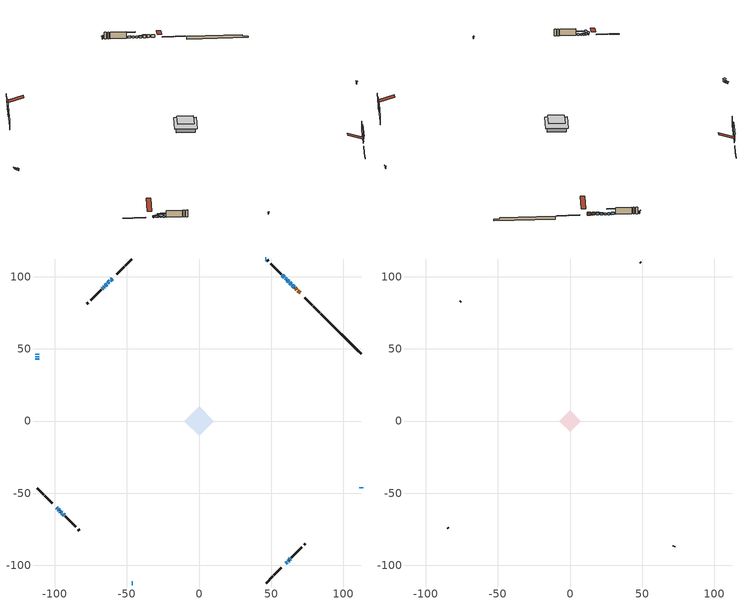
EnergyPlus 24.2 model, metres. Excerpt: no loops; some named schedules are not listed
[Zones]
conditioned space
 floor outside (Floor1 construction): -2.9,0 0,2.9 2.9,0 0,-2.9 z0.84
 floor adiabatic (AdiabaticFloorConstruction): -10.15,0 0,10.15 10.15,0 0,-10.15 z3.28
 floor foundation (Slab1 construction): -6.96,1.57 -1.57,6.96 6.96,-1.57 1.57,-6.96 z-1.31
 wall outside (RimJoist1 construction): 46.49,-112.25 51.1,-107.64 / -112.25,-46.49 -107.64,-51.1 / -46.49,112.25 -51.1,107.64 / 83.74,75 79.14,79.6 z0.84:1.14
 wall outside (RimJoist2 construction): 51.76,-106.98 56.98,-101.76 / -106.98,-51.76 -101.76,-56.98 / -51.76,106.98 -56.98,101.76 / 78.48,80.26 73.26,85.48 z0.84:1.14
 wall outside (AdiabaticWallConstruction 1): 70.05,88.69 68.44,90.3 / 67.78,90.96 66.57,92.18 z0.84:2.87
 wall outside (AdiabaticWallConstruction): -98.56,-60.19 -98.18,-60.57 z0.84:1.73; -97.52,-61.22 -96.98,-61.76 / -112.25,43.37 -112.25,42.6 z0.84:2.39; 65.91,92.83 64.69,94.06 z0.84:2.57; 64.03,94.71 62.84,95.9 / -62.4,96.34 -63.23,95.52 / -112.25,44.8 -112.25,44.29 / -94.11,-64.63 -93.32,-65.42 / -46.5,-112.25 -45.98,-112.25 z0.84:2.01; -60.19,98.56 -60.73,98.01 / -61.38,97.36 -61.74,97 / 60.19,-98.56 61.01,-97.73 / -96.33,-62.42 -95.96,-62.78 / -112.25,46.5 -112.25,45.73 / -95.31,-63.43 -94.77,-63.97 z0.84:1.76; 61.67,-97.07 62.03,-96.71 z0.84:1.6; 62.19,96.55 61.29,97.45 / 60.64,98.1 59.74,99 z0.84:2.06; -63.88,94.86 -64.96,93.78 / 62.68,-96.06 63.23,-95.51 z0.84:1.25; 59.09,99.65 57.65,101.09 z0.84:2.36; 46.5,112.25 45.86,112.25 / 112.25,-46.5 112.25,-45.86 z0.84:2.47; -65.62,93.12 -66.16,92.58 z0.84:2.11; -66.81,91.93 -67.18,91.57 z0.84:1.66
 wall outside (Wall1 construction): 63.88,-94.86 71.12,-87.62 / -92.66,-66.08 -85.42,-73.32 / -67.83,90.91 -75.07,83.67 / 56.99,101.75 49.75,108.99 z0.84:5.72
 wall outside (Wall5 construction): 72.91,-85.83 73.72,-85.02 / -83.64,-75.1 -82.82,-75.92 / -76.86,81.88 -77.67,81.07 / 47.97,110.78 47.15,111.59 z0.84:5.72
 wall foundation (FoundationWall1 construction): 84.4,74.34,-1.31 84.4,74.34,0.84 109.46,49.28,0.84 109.46,49.28,-0.29 112.25,46.49,-0.29 112.25,46.49,-1.31
 window (WindowConstruction 20): -98.55,-60.19 -98.18,-60.56 z0.84:1.73
 window (WindowConstruction 6): -97.52,-61.22 -96.98,-61.76 z0.84:2.39
 window (WindowConstruction 7): 65.91,92.83 64.69,94.06 z0.84:2.57
 window (WindowConstruction 8): 64.03,94.71 62.84,95.9 z0.84:2.01
 window (WindowConstruction 9): -60.19,98.55 -60.73,98.02 z0.84:1.75
 window (WindowConstruction 10): -61.38,97.36 -61.74,97 z0.84:1.75
 window (WindowConstruction 11): -62.4,96.34 -63.23,95.52 z0.84:2.01
 window (WindowConstruction 12): 60.19,-98.55 61.01,-97.73 z0.84:1.75
 window (WindowConstruction 13): 61.67,-97.07 62.03,-96.71 z0.84:1.6
 window (WindowConstruction 14): -96.32,-62.42 -95.96,-62.78 z0.84:1.75
 window (WindowConstruction 15): -112.25,46.49 -112.25,45.73 z0.84:1.75
 window (WindowConstruction 21): 62.19,96.55 61.29,97.45 z0.84:2.06
 window (WindowConstruction 16): -95.31,-63.43 -94.77,-63.97 z0.84:1.75
 window (WindowConstruction 17): -112.25,44.8 -112.25,44.29 z0.84:2.01
 window (WindowConstruction 18): -94.11,-64.63 -93.32,-65.42 z0.84:2.01
 window (WindowConstruction 19): -46.49,-112.25 -45.99,-112.25 z0.84:2.01
 window (WindowConstruction 24): 60.64,98.11 59.74,99 z0.84:2.06
 window (WindowConstruction 22): -63.88,94.86 -64.96,93.78 z0.84:1.25
 window (WindowConstruction 23): 62.69,-96.06 63.23,-95.52 z0.84:1.25
 window (WindowConstruction): 59.09,99.66 57.65,101.09 z0.84:2.36
 window (WindowConstruction 1): 46.49,112.25 45.86,112.25 z0.84:2.46
 window (WindowConstruction 2): 112.25,-46.49 112.25,-45.86 z0.84:2.46
 window (WindowConstruction 3): -65.62,93.12 -66.16,92.58 z0.84:2.11
 window (WindowConstruction 4): -66.81,91.93 -67.17,91.57 z0.84:1.65
 window (WindowConstruction 5): -112.25,43.37 -112.25,42.6 z0.84:2.39
 door (Door): 70.05,88.69 68.44,90.3 z0.84:2.87
 door (Door 1): 67.78,90.96 66.57,92.18 z0.84:2.87
 ceiling adiabatic (AdiabaticFloorConstruction): 0,-10.15 10.15,0 0,10.15 -10.15,0 z3.28
attic - vented
 floor to conditioned space (Floor2 construction Reversed): -7.38,0 0,7.38 7.38,0 0,-7.38 z5.72
 wall outside (Wall4 construction): 71.78,-86.96 72.25,-86.49 / -84.77,-73.98 -84.3,-74.45 / -75.73,83.01 -76.2,82.54 / 49.09,109.65 48.62,110.12 z0.84:5.72
 roof outside (Roof1 construction): 59.53,-99.21,5.72 52.34,-92.03,9.1 50.45,-93.92,9.1 57.64,-101.11,5.72; -99.21,-59.53,5.72 -92.03,-52.34,9.1 -93.92,-50.45,9.1 -101.11,-57.64,5.72; -59.53,99.21,5.72 -52.34,92.03,9.1 -50.45,93.92,9.1 -57.64,101.11,5.72; 70.71,88.03,5.72 63.52,80.85,9.1 65.42,78.95,9.1 72.6,86.14,5.72
shading: -97.97,-60.78 -98.77,-59.98 -100.06,-61.27 -99.26,-62.07 z2.03; -96.77,-61.97 -97.73,-61.01 -99.89,-63.17 -98.93,-64.13 z2.69; 64.54,94.2 66.05,92.69 66.34,92.98 64.84,94.49 z2.77; 62.7,96.04 64.17,94.57 64.46,94.86 62.99,96.33 z2.21; -60.94,97.8 -59.98,98.77 -60.27,99.06 -61.23,98.1 z2.05; -62.32,96.43 -60.81,97.93 -61.1,98.22 -62.61,96.72 z2.57; -65.09,93.65 -60.53,98.21 -60.82,98.5 -65.38,93.94 z4.65; 61.15,-97.59 60.05,-98.7 60.34,-98.99 61.45,-97.88 z1.96; 63.46,-95.28 60.23,-98.51 60.53,-98.8 63.76,-95.57 z3.63; -95.75,-62.99 -96.54,-62.21 -96.83,-62.5 -96.04,-63.28 z2.05; -112.25,45.43 -112.25,46.79 -112.66,46.79 -112.66,45.43 z2.05; -93.54,-65.2 -96.53,-62.21 -96.82,-62.5 -93.84,-65.49 z3.49; -112.25,44 -112.25,45.1 -112.66,45.1 -112.66,44 z2.31; -92.1,-66.65 -95.34,-63.41 -95.63,-63.7 -92.39,-66.94 z3.74; -45.69,-112.25 -46.79,-112.25 -46.79,-112.66 -45.69,-112.66 z2.31; -69.74,89.01 -59.11,99.63 -59.4,99.92 -70.03,89.3 z8; 68,-90.74 57.91,-100.83 58.2,-101.12 68.29,-91.03 z8; 55.68,103.06 61.06,97.68 61.35,97.97 55.97,103.36 z5.15; 45.4,112.25 46.95,112.25 46.95,112.66 45.4,112.66 z2.92; 112.25,-45.4 112.25,-46.95 112.66,-46.95 112.66,-45.4 z2.92; -66.37,92.37 -65.41,93.33 -65.7,93.63 -66.66,92.66 z2.41; -70.01,88.73 -63.98,94.76 -64.27,95.05 -70.3,89.02 z5.66; -112.25,42.3 -112.25,43.66 -114.08,43.66 -114.08,42.3 z2.69
[Building]
Building 1: Terrain=Suburbs
[Site:Location]
Toronto Intl AP_ON: Latitude {deg}=43.68; Longitude {deg}=-79.63; Time Zone {hr}=-5; Elevation {m}=173; Keep Site Location Information=Yes
[Site:GroundTemperature:Shallow]
4.59119, 2.66285, 2.50842, 3.42352, 7.09712, 10.7536, 13.9236, 15.9317, 16.1023, 14.4691, 11.3799, 7.83558
[Site:WaterMainsTemperature]
Calculation Method=Schedule; Temperature Schedule=mains temperature schedule
[Material] Roughness=Rough; Thermal Absorptance=0.9
Name | Thickness {m} | Conductivity {W/m-K} | Density {kg/m3} | Specific Heat {J/kg-K} | Solar Absorptance | Visible Absorptance
asphalt or fiberglass shingles | 0.00635 | 0.162714 | 1121.4 | 1465.45 | 0.4 | 0.4
ceiling loosefill ins | 0.0846667 | 0.0480833 | 16.02 | 1046.75 | 0.7 | 0.7
ceiling stud and cavity | 0.1397 | 0.162243 | 65.682 | 1177.47 | 0.7 | 0.7
concrete 4.0 in. | 0.1016 | 1.803125 | 2242.8 | 837.4 | 0.7 | 0.7
concrete 8.0 in. | 0.2032 | 1.803125 | 2242.8 | 837.4 | 0.7 | 0.7
door material | 0.04445 | 0.327969 | 512.64 | 1214.23 | 0.7 | 0.7
exterior vertical ins | 0.0336435 | 0.029427 | 32.04 | 1214.23 | 0.7 | 0.7
floor covering | 0.0127 | 0.0433444 | 54.468 | 1339.84 | 0.6 | 0.6
floor rigid ins | 0.103632 | 0.029427 | 32.04 | 1214.23 | 0.7 | 0.7
floor rigid ins 1; wall rigid ins 1 | 0.512978 | 0.029427 | 32.04 | 1214.23 | 0.7 | 0.7
floor stud and cavity | 0.1397 | 0.195318 | 92.3553 | 1139.71 | 0.7 | 0.7
floor stud and cavity 1 | 0.1397 | 1.75129 | 37.0049 | 1207.88 | 0.7 | 0.7
furniture material conditioned space 1 | 0.1524 | 0.115458 | 640.8 | 1214.23 | 0.6 | 0.6
gypsum board | 0.0127 | 0.160291 | 801 | 837.4 | 0.6 | 0.6
gypsum board 1 | 0.0127 | 0.160291 | 801 | 837.4 | 0.7 | 0.7
osb sheathing 0.5 in. | 0.0127 | 0.115458 | 512.64 | 1214.23 | 0.7 | 0.7
osb sheathing 0.75 in. | 0.01905 | 0.115458 | 512.64 | 1214.23 | 0.7 | 0.7
osb sheathing 2.0 in. | 0.0508 | 0.115458 | 512.64 | 1214.23 | 0.7 | 0.7
rim joist rigid ins; wall rigid ins | 0.051816 | 0.029427 | 32.04 | 1214.23 | 0.7 | 0.7
rim joist stud and cavity | 0.0508 | 0.0406006 | 125.044 | 1163.47 | 0.6 | 0.6
rim joist stud and cavity 1 | 0.0508 | 0.593867 | 125.044 | 1163.47 | 0.6 | 0.6
wall stud and cavity | 0.1397 | 0.415402 | 139.0536 | 1170.24 | 0.7 | 0.7
wall stud and cavity 1 | 0.0889 | 6.1454 | 50.32683 | 1063.81 | 0.6 | 0.6
wall stud and cavity 2 | 0.1397 | 0.119607 | 139.0536 | 1170.24 | 0.7 | 0.7
wall stud and cavity 3 | 0.0889 | 0.380278 | 52.3479 | 1209.89 | 0.7 | 0.7
wall stud and cavity 4 | 0.0889 | 0.391764 | 83.0341 | 1211.67 | 0.7 | 0.7
wood siding | 0.0254 | 0.102417 | 544.68 | 1172.36 | 0.4 | 0.4
wood siding 1 | 0.00254 | 0.102417 | 544.68 | 1172.36 | 0.4 | 0.4
wood siding 2; wood siding 3; wood siding 4 | 0.0254 | 0.102417 | 544.68 | 1172.36 | 0.7 | 0.7
[WindowMaterial:SimpleGlazingSystem]
Name | U-Factor {W/m2-K} | Solar Heat Gain Coefficient
WindowMaterial | 3.29721 | 0.69
WindowMaterial 1 | 3.308 | 0.64
WindowMaterial 10 | 3.25179 | 0.46
WindowMaterial 11 | 3.26371 | 0.46
WindowMaterial 12 | 3.28927 | 0.55
WindowMaterial 13 | 4.33629 | 0.65
WindowMaterial 14 | 4.21194 | 0.66
WindowMaterial 15 | 3.23305 | 0.38
WindowMaterial 2 | 3.304596 | 0.64
WindowMaterial 3 | 3.25406 | 0.47
WindowMaterial 4 | 3.28075 | 0.55
WindowMaterial 5 | 3.30005 | 0.68
WindowMaterial 6 | 3.27734 | 0.49
WindowMaterial 7 | 3.25747 | 0.44
WindowMaterial 8 | 3.30232 | 0.66
WindowMaterial 9 | 3.30346 | 0.65
[Construction]
AdiabaticFloorConstruction: floor stud and cavity 1, floor rigid ins 1, osb sheathing 0.75 in., floor covering
AdiabaticWallConstruction: wood siding 3, wall rigid ins 1, wall stud and cavity 3, gypsum board
AdiabaticWallConstruction 1: wood siding 4, wall rigid ins 1, wall stud and cavity 3, gypsum board
Door; Door 1: door material
Floor1 construction: floor stud and cavity, floor rigid ins, osb sheathing 0.75 in., floor covering
Floor2 construction Reversed: gypsum board, ceiling stud and cavity, ceiling loosefill ins
FoundationWall1 construction: concrete 8.0 in., gypsum board 1
furniture construction conditioned space 1: furniture material conditioned space 1
PartitionWallConstruction: gypsum board, wall stud and cavity 4, gypsum board
RimJoist1 construction: wood siding 2, rim joist rigid ins, osb sheathing 2.0 in., rim joist stud and cavity
RimJoist2 construction: wood siding 2, rim joist rigid ins, osb sheathing 2.0 in., rim joist stud and cavity 1
Roof1 construction: asphalt or fiberglass shingles
Slab1 construction: concrete 4.0 in.
Wall1 construction: wood siding, wall rigid ins, osb sheathing 0.5 in., wall stud and cavity, gypsum board
Wall4 construction: wood siding 1, wall stud and cavity 1
Wall5 construction: wood siding, osb sheathing 0.5 in., wall stud and cavity 2, gypsum board
WindowConstruction; WindowConstruction 7: WindowMaterial
WindowConstruction 1; WindowConstruction 2: WindowMaterial 1
WindowConstruction 10; WindowConstruction 14: WindowMaterial 7
WindowConstruction 11: WindowMaterial 8
WindowConstruction 12: WindowMaterial 9
WindowConstruction 13: WindowMaterial 10
WindowConstruction 15; WindowConstruction 16; WindowConstruction 9: WindowMaterial 6
WindowConstruction 17; WindowConstruction 19: WindowMaterial 11
WindowConstruction 18: WindowMaterial 12
WindowConstruction 20: WindowMaterial 13
WindowConstruction 21; WindowConstruction 24: WindowMaterial 14
WindowConstruction 22; WindowConstruction 23: WindowMaterial 15
WindowConstruction 3: WindowMaterial 2
WindowConstruction 4: WindowMaterial 3
WindowConstruction 5; WindowConstruction 6: WindowMaterial 4
WindowConstruction 8: WindowMaterial 5
[Zone] Multiplier=1; Part of Total Floor Area=Yes
Name | Volume {m3}
attic - vented | 59.8538
conditioned space | 789.6
[Space]
Name | Zone | Volume {m3}
attic - vented 1 | attic - vented | 59.8538
conditioned space 1 | conditioned space | 789.6
[ZoneInfiltration:EffectiveLeakageArea]
infil attic - vented 1: Zone or Space=attic - vented 1; Schedule=Always On Discrete; Effective Air Leakage Area {cm2}=4504.14; Stack Coefficient=0.000574671; Wind Coefficient=1.61968e-05
[ZoneMixing]
whole house fan mix: Zone or Space=attic - vented; Schedule=Always On Continuous; Design Flow Rate Calculation Method=Flow/Zone; Design Flow Rate {m3/s}=0; Source Zone or Space=conditioned space
[SurfaceProperty:ExposedFoundationPerimeter]
Slab1: Exposed Perimeter Calculation Method=TotalExposedPerimeter; Total Exposed Perimeter {m}=39.38
[InternalMass] Zone or ZoneList=conditioned space; Space or SpaceList=conditioned space 1
Name | Construction | Surface Area {m2}
furniture mass conditioned space 1 | furniture construction conditioned space 1 | 125.88
partition wall mass | PartitionWallConstruction | 314.7
[Lights]
interior lighting: Zone or ZoneList or Space or SpaceList=conditioned space 1; Schedule=interior lighting schedule; Design Level Calculation Method=LightingLevel; Lighting Level {W}=343.2; Return Air Fraction=0; Fraction Radiant=0.6; Fraction Visible=0.2; Fraction Replaceable=1
[People]
occupants: Zone or ZoneList or Space or SpaceList=conditioned space 1; Number of People Schedule=occupants schedule; Number of People Calculation Method=People; Number of People=3; Fraction Radiant=0.314171; Sensible Heat Fraction=0.56303; Activity Level Schedule=occupants activity schedule; Carbon Dioxide Generation Rate {m3/s-W}=0; Enable ASHRAE 55 Comfort Warnings=No; Mean Radiant Temperature Calculation Type=EnclosureAveraged
[ElectricEquipment] Zone or ZoneList or Space or SpaceList=conditioned space 1; Design Level Calculation Method=EquipmentLevel
Name | Schedule | Design Level {W} | Fraction Latent | Fraction Radiant | Fraction Lost
clothes dryer | clothes dryer schedule | 140.772 | 0.015 | 0.081 | 0.85
clothes washer | clothes washer schedule | 32.1985 | 0.03 | 0.162 | 0.7
cooking range | cooking range schedule | 215.147 | 0.08 | 0.432 | 0.2
dishwasher | dishwasher schedule | 66.8632 | 0.3 | 0.18 | 0.4
fridge | fridge schedule | 72.9452 | 0 | 0.6 | 0
mech vent bath fan 0 | mech vent bath fan 0 schedule | 50.2 | 0 | 0 | 1
mech vent bath fan 1 | mech vent bath fan 1 schedule | 50.2 | 0 | 0 | 1
mech vent bath fan 2 | mech vent bath fan 2 schedule | 50.2 | 0 | 0 | 1
mech vent bath fan 3 | mech vent bath fan 3 schedule | 50.2 | 0 | 0 | 1
mech vent house fan | mech vent house fan schedule | 0 | 0 | 0 | 1
mech vent house fan cfis | mech vent house fan cfis schedule | 0 | 0 | 0 | 0
mech vent range fan 0 | mech vent range fan 0 schedule | 57 | 0 | 0 | 1
misc plug loads | misc plug loads schedule | 494.7 | 0.045 | 0.513 | 0.1
whole house fan | Always On Discrete | 0 | 0 | 0 | 1
[OtherEquipment] Zone or ZoneList or Space or SpaceList=conditioned space 1; Design Level Calculation Method=EquipmentLevel
Name | Fuel Type | Schedule | Design Level {W} | Fraction Latent | Fraction Radiant | Fraction Lost
clothes dryer 1 | Electricity | clothes dryer schedule | 0 | 0.015 | 0.081 | 0.85
cooking range 1 | Electricity | cooking range schedule | 0 | 0.08 | 0.432 | 0.2
general water use latent | None | general water use schedule | 62.594 | 1 | 0 | 0
general water use sensible | None | general water use schedule | -61.6891 | 0 | 0.6 | 0
mech vent house fan latent load | None | Always On Discrete | 0 | 1 | 0 | 0
mech vent house fan sensible load | None | Always On Discrete | 0 | 0 | 0 | 0
water heater energy adjustment1 | NaturalGas | Always On Discrete | 0.01 | 0 | 0 | 1
[ZoneInfiltration:DesignFlowRate] Zone or ZoneList or Space or SpaceList=conditioned space 1; Schedule=Always On Discrete; Design Flow Rate Calculation Method=Flow/Zone; Design Flow Rate {m3/s}=0
infil flow; natural vent flow; whole house fan flow
[Foundation:Kiva]
Foundation Kiva 1: Initial Indoor Air Temperature {C}=18; Wall Height Above Grade {m}=0.839998; Wall Depth Below Slab {m}=0.2032; Custom Block Material Name 1=exterior vertical ins; Custom Block Depth 1 {m}=2.15; Custom Block X Position 1 {m}=0.2159; Custom Block Z Position 1 {m}=0
[Foundation:Kiva:Settings]
Soil Conductivity {W/m-K}=0.849921; Soil Density {kg/m3}=1842.3; Soil Specific Heat {J/kg-K}=418.7; Ground Solar Absorptivity=0.9; Ground Thermal Absorptivity=0.9; Ground Surface Roughness {m}=0.03; Far-Field Width {m}=40; Deep-Ground Boundary Condition=ZeroFlux; Deep-Ground Depth {m}=40; Minimum Cell Dimension {m}=0.2; Maximum Cell Growth Coefficient=3; Simulation Timestep=Timestep
[Exterior:Lights]
exterior lighting: Schedule=exterior lighting schedule; Design Level {W}=75.6
[Schedule:Constant]
Name | Hourly Value
Always On Continuous; mech vent house fan schedule; mech vent house fan cfis schedule; Always On Discrete | 1
occupants activity schedule | 117.228
fridge schedule | 0
[Schedule:Week:Daily]
interior lighting schedule Week Rule - Jan1-Jan27: interior lighting schedule day, interior lighting schedule day, interior lighting schedule day, interior lighting schedule day, interior lighting schedule day, interior lighting schedule day, interior lighting schedule day, interior lighting schedule default day, interior lighting schedule default day, interior lighting schedule default day, interior lighting schedule default day, interior lighting schedule default day
interior lighting schedule Week Rule - Jan28-Feb3: interior lighting schedule day, interior lighting schedule day, interior lighting schedule day, interior lighting schedule day, interior lighting schedule day 1, interior lighting schedule day 1, interior lighting schedule day 1, interior lighting schedule default day, interior lighting schedule default day, interior lighting schedule default day, interior lighting schedule default day, interior lighting schedule default day
interior lighting schedule Week Rule - Feb4-Feb24: interior lighting schedule day 1, interior lighting schedule day 1, interior lighting schedule day 1, interior lighting schedule day 1, interior lighting schedule day 1, interior lighting schedule day 1, interior lighting schedule day 1, interior lighting schedule default day, interior lighting schedule default day, interior lighting schedule default day, interior lighting schedule default day, interior lighting schedule default day
interior lighting schedule Week Rule - Feb25-Mar3: interior lighting schedule day 1, interior lighting schedule day 1, interior lighting schedule day 1, interior lighting schedule day 1, interior lighting schedule day 2, interior lighting schedule day 2, interior lighting schedule day 2, interior lighting schedule default day, interior lighting schedule default day, interior lighting schedule default day, interior lighting schedule default day, interior lighting schedule default day
interior lighting schedule Week Rule - Mar4-Mar31: interior lighting schedule day 2, interior lighting schedule day 2, interior lighting schedule day 2, interior lighting schedule day 2, interior lighting schedule day 2, interior lighting schedule day 2, interior lighting schedule day 2, interior lighting schedule default day, interior lighting schedule default day, interior lighting schedule default day, interior lighting schedule default day, interior lighting schedule default day
interior lighting schedule Week Rule - Apr1-Apr28: interior lighting schedule day 3, interior lighting schedule day 3, interior lighting schedule day 3, interior lighting schedule day 3, interior lighting schedule day 3, interior lighting schedule day 3, interior lighting schedule day 3, interior lighting schedule default day, interior lighting schedule default day, interior lighting schedule default day, interior lighting schedule default day, interior lighting schedule default day
interior lighting schedule Week Rule - Apr29-May5: interior lighting schedule day 3, interior lighting schedule day 3, interior lighting schedule day 4, interior lighting schedule day 4, interior lighting schedule day 4, interior lighting schedule day 4, interior lighting schedule day 4, interior lighting schedule default day, interior lighting schedule default day, interior lighting schedule default day, interior lighting schedule default day, interior lighting schedule default day
interior lighting schedule Week Rule - May6-May26: interior lighting schedule day 4, interior lighting schedule day 4, interior lighting schedule day 4, interior lighting schedule day 4, interior lighting schedule day 4, interior lighting schedule day 4, interior lighting schedule day 4, interior lighting schedule default day, interior lighting schedule default day, interior lighting schedule default day, interior lighting schedule default day, interior lighting schedule default day
interior lighting schedule Week Rule - May27-Jun2: interior lighting schedule day 4, interior lighting schedule day 4, interior lighting schedule day 4, interior lighting schedule day 4, interior lighting schedule day 4, interior lighting schedule day 5, interior lighting schedule day 5, interior lighting schedule default day, interior lighting schedule default day, interior lighting schedule default day, interior lighting schedule default day, interior lighting schedule default day
interior lighting schedule Week Rule - Jun3-Jun30: interior lighting schedule day 5, interior lighting schedule day 5, interior lighting schedule day 5, interior lighting schedule day 5, interior lighting schedule day 5, interior lighting schedule day 5, interior lighting schedule day 5, interior lighting schedule default day, interior lighting schedule default day, interior lighting schedule default day, interior lighting schedule default day, interior lighting schedule default day
interior lighting schedule Week Rule - Jul1-Jul28: interior lighting schedule day 6, interior lighting schedule day 6, interior lighting schedule day 6, interior lighting schedule day 6, interior lighting schedule day 6, interior lighting schedule day 6, interior lighting schedule day 6, interior lighting schedule default day, interior lighting schedule default day, interior lighting schedule default day, interior lighting schedule default day, interior lighting schedule default day
interior lighting schedule Week Rule - Jul29-Aug4: interior lighting schedule day 6, interior lighting schedule day 6, interior lighting schedule day 6, interior lighting schedule day 7, interior lighting schedule day 7, interior lighting schedule day 7, interior lighting schedule day 7, interior lighting schedule default day, interior lighting schedule default day, interior lighting schedule default day, interior lighting schedule default day, interior lighting schedule default day
interior lighting schedule Week Rule - Aug5-Aug25: interior lighting schedule day 7, interior lighting schedule day 7, interior lighting schedule day 7, interior lighting schedule day 7, interior lighting schedule day 7, interior lighting schedule day 7, interior lighting schedule day 7, interior lighting schedule default day, interior lighting schedule default day, interior lighting schedule default day, interior lighting schedule default day, interior lighting schedule default day
interior lighting schedule Week Rule - Aug26-Sep1: interior lighting schedule day 7, interior lighting schedule day 7, interior lighting schedule day 7, interior lighting schedule day 7, interior lighting schedule day 7, interior lighting schedule day 7, interior lighting schedule day 8, interior lighting schedule default day, interior lighting schedule default day, interior lighting schedule default day, interior lighting schedule default day, interior lighting schedule default day
interior lighting schedule Week Rule - Sep2-Sep29: interior lighting schedule day 8, interior lighting schedule day 8, interior lighting schedule day 8, interior lighting schedule day 8, interior lighting schedule day 8, interior lighting schedule day 8, interior lighting schedule day 8, interior lighting schedule default day, interior lighting schedule default day, interior lighting schedule default day, interior lighting schedule default day, interior lighting schedule default day
interior lighting schedule Week Rule - Sep30-Oct6: interior lighting schedule day 8, interior lighting schedule day 9, interior lighting schedule day 9, interior lighting schedule day 9, interior lighting schedule day 9, interior lighting schedule day 9, interior lighting schedule day 9, interior lighting schedule default day, interior lighting schedule default day, interior lighting schedule default day, interior lighting schedule default day, interior lighting schedule default day
interior lighting schedule Week Rule - Oct7-Oct27: interior lighting schedule day 9, interior lighting schedule day 9, interior lighting schedule day 9, interior lighting schedule day 9, interior lighting schedule day 9, interior lighting schedule day 9, interior lighting schedule day 9, interior lighting schedule default day, interior lighting schedule default day, interior lighting schedule default day, interior lighting schedule default day, interior lighting schedule default day
interior lighting schedule Week Rule - Oct28-Nov3: interior lighting schedule day 9, interior lighting schedule day 9, interior lighting schedule day 9, interior lighting schedule day 9, interior lighting schedule day 10, interior lighting schedule day 10, interior lighting schedule day 10, interior lighting schedule default day, interior lighting schedule default day, interior lighting schedule default day, interior lighting schedule default day, interior lighting schedule default day
interior lighting schedule Week Rule - Nov4-Nov24: interior lighting schedule day 10, interior lighting schedule day 10, interior lighting schedule day 10, interior lighting schedule day 10, interior lighting schedule day 10, interior lighting schedule day 10, interior lighting schedule day 10, interior lighting schedule default day, interior lighting schedule default day, interior lighting schedule default day, interior lighting schedule default day, interior lighting schedule default day
interior lighting schedule Week Rule - Nov25-Dec1: interior lighting schedule day 10, interior lighting schedule day 10, interior lighting schedule day 10, interior lighting schedule day 10, interior lighting schedule day 10, interior lighting schedule day 10, interior lighting schedule day 11, interior lighting schedule default day, interior lighting schedule default day, interior lighting schedule default day, interior lighting schedule default day, interior lighting schedule default day
interior lighting schedule Week Rule - Dec2-Dec31: interior lighting schedule day 11, interior lighting schedule day 11, interior lighting schedule day 11, interior lighting schedule day 11, interior lighting schedule day 11, interior lighting schedule day 11, interior lighting schedule day 11, interior lighting schedule default day, interior lighting schedule default day, interior lighting schedule default day, interior lighting schedule default day, interior lighting schedule default day
occupants schedule Week Rule - Jan1-Dec31: occupants schedule day, occupants schedule day, occupants schedule day, occupants schedule day, occupants schedule day, occupants schedule day, occupants schedule day, occupants schedule default day, occupants schedule default day, occupants schedule default day, occupants schedule default day, occupants schedule default day
clothes dryer schedule Week Rule - Jan1-Dec31: clothes dryer schedule day, clothes dryer schedule day, clothes dryer schedule day, clothes dryer schedule day, clothes dryer schedule day, clothes dryer schedule day, clothes dryer schedule day, clothes dryer schedule default day, clothes dryer schedule default day, clothes dryer schedule default day, clothes dryer schedule default day, clothes dryer schedule default day
clothes washer schedule Week Rule - Jan1-Dec31: clothes washer schedule day, clothes washer schedule day, clothes washer schedule day, clothes washer schedule day, clothes washer schedule day, clothes washer schedule day, clothes washer schedule day, clothes washer schedule default day, clothes washer schedule default day, clothes washer schedule default day, clothes washer schedule default day, clothes washer schedule default day
cooking range schedule Week Rule - Jan1-Dec31: cooking range schedule day, cooking range schedule day, cooking range schedule day, cooking range schedule day, cooking range schedule day, cooking range schedule day, cooking range schedule day, cooking range schedule default day, cooking range schedule default day, cooking range schedule default day, cooking range schedule default day, cooking range schedule default day
dishwasher schedule Week Rule - Jan1-Dec31: dishwasher schedule day, dishwasher schedule day, dishwasher schedule day, dishwasher schedule day, dishwasher schedule day, dishwasher schedule day, dishwasher schedule day, dishwasher schedule default day, dishwasher schedule default day, dishwasher schedule default day, dishwasher schedule default day, dishwasher schedule default day
mech vent bath fan 0 schedule Week Rule - Jan1-Dec31: mech vent bath fan 0 schedule day, mech vent bath fan 0 schedule day, mech vent bath fan 0 schedule day, mech vent bath fan 0 schedule day, mech vent bath fan 0 schedule day, mech vent bath fan 0 schedule day, mech vent bath fan 0 schedule day, mech vent bath fan 0 schedule default day, mech vent bath fan 0 schedule default day, mech vent bath fan 0 schedule default day, mech vent bath fan 0 schedule default day, mech vent bath fan 0 schedule default day
mech vent bath fan 1 schedule Week Rule - Jan1-Dec31: mech vent bath fan 1 schedule day, mech vent bath fan 1 schedule day, mech vent bath fan 1 schedule day, mech vent bath fan 1 schedule day, mech vent bath fan 1 schedule day, mech vent bath fan 1 schedule day, mech vent bath fan 1 schedule day, mech vent bath fan 1 schedule default day, mech vent bath fan 1 schedule default day, mech vent bath fan 1 schedule default day, mech vent bath fan 1 schedule default day, mech vent bath fan 1 schedule default day
mech vent bath fan 2 schedule Week Rule - Jan1-Dec31: mech vent bath fan 2 schedule day, mech vent bath fan 2 schedule day, mech vent bath fan 2 schedule day, mech vent bath fan 2 schedule day, mech vent bath fan 2 schedule day, mech vent bath fan 2 schedule day, mech vent bath fan 2 schedule day, mech vent bath fan 2 schedule default day, mech vent bath fan 2 schedule default day, mech vent bath fan 2 schedule default day, mech vent bath fan 2 schedule default day, mech vent bath fan 2 schedule default day
mech vent bath fan 3 schedule Week Rule - Jan1-Dec31: mech vent bath fan 3 schedule day, mech vent bath fan 3 schedule day, mech vent bath fan 3 schedule day, mech vent bath fan 3 schedule day, mech vent bath fan 3 schedule day, mech vent bath fan 3 schedule day, mech vent bath fan 3 schedule day, mech vent bath fan 3 schedule default day, mech vent bath fan 3 schedule default day, mech vent bath fan 3 schedule default day, mech vent bath fan 3 schedule default day, mech vent bath fan 3 schedule default day
mech vent range fan 0 schedule Week Rule - Jan1-Dec31: mech vent range fan 0 schedule day, mech vent range fan 0 schedule day, mech vent range fan 0 schedule day, mech vent range fan 0 schedule day, mech vent range fan 0 schedule day, mech vent range fan 0 schedule day, mech vent range fan 0 schedule day, mech vent range fan 0 schedule default day, mech vent range fan 0 schedule default day, mech vent range fan 0 schedule default day, mech vent range fan 0 schedule default day, mech vent range fan 0 schedule default day
misc plug loads schedule Week Rule - Jan1-Dec31: misc plug loads schedule day, misc plug loads schedule day, misc plug loads schedule day, misc plug loads schedule day, misc plug loads schedule day, misc plug loads schedule day, misc plug loads schedule day, misc plug loads schedule default day, misc plug loads schedule default day, misc plug loads schedule default day, misc plug loads schedule default day, misc plug loads schedule default day
general water use schedule Week Rule - Jan1-Dec31: general water use schedule day, general water use schedule day, general water use schedule day, general water use schedule day, general water use schedule day, general water use schedule day, general water use schedule day, general water use schedule default day, general water use schedule default day, general water use schedule default day, general water use schedule default day, general water use schedule default day
exterior lighting schedule Week Rule - Jan1-Jan27: exterior lighting schedule day, exterior lighting schedule day, exterior lighting schedule day, exterior lighting schedule day, exterior lighting schedule day, exterior lighting schedule day, exterior lighting schedule day, exterior lighting schedule default day, exterior lighting schedule default day, exterior lighting schedule default day, exterior lighting schedule default day, exterior lighting schedule default day
exterior lighting schedule Week Rule - Jan28-Feb3: exterior lighting schedule day, exterior lighting schedule day, exterior lighting schedule day, exterior lighting schedule day, exterior lighting schedule day 1, exterior lighting schedule day 1, exterior lighting schedule day 1, exterior lighting schedule default day, exterior lighting schedule default day, exterior lighting schedule default day, exterior lighting schedule default day, exterior lighting schedule default day
[Schedule:Year]
interior lighting schedule: interior lighting schedule Week Rule - Jan1-Jan27, 1, 1, 1, 27, interior lighting schedule Week Rule - Jan28-Feb3, 1, 28, 2, 3, interior lighting schedule Week Rule - Feb4-Feb24, 2, 4, 2, 24, interior lighting schedule Week Rule - Feb25-Mar3, 2, 25, 3, 3, interior lighting schedule Week Rule - Mar4-Mar31, 3, 4, 3, 31, interior lighting schedule Week Rule - Apr1-Apr28, 4, 1, 4, 28, interior lighting schedule Week Rule - Apr29-May5, 4, 29, 5, 5, interior lighting schedule Week Rule - May6-May26, 5, 6, 5, 26, interior lighting schedule Week Rule - May27-Jun2, 5, 27, 6, 2, interior lighting schedule Week Rule - Jun3-Jun30, 6, 3, 6, 30, interior lighting schedule Week Rule - Jul1-Jul28, 7, 1, 7, 28, interior lighting schedule Week Rule - Jul29-Aug4, 7, 29, 8, 4, interior lighting schedule Week Rule - Aug5-Aug25, 8, 5, 8, 25, interior lighting schedule Week Rule - Aug26-Sep1, 8, 26, 9, 1, interior lighting schedule Week Rule - Sep2-Sep29, 9, 2, 9, 29, interior lighting schedule Week Rule - Sep30-Oct6, 9, 30, 10, 6, interior lighting schedule Week Rule - Oct7-Oct27, 10, 7, 10, 27, interior lighting schedule Week Rule - Oct28-Nov3, 10, 28, 11, 3, interior lighting schedule Week Rule - Nov4-Nov24, 11, 4, 11, 24, interior lighting schedule Week Rule - Nov25-Dec1, 11, 25, 12, 1, interior lighting schedule Week Rule - Dec2-Dec31, 12, 2, 12, 31
occupants schedule: occupants schedule Week Rule - Jan1-Dec31, 1, 1, 12, 31
clothes dryer schedule: clothes dryer schedule Week Rule - Jan1-Dec31, 1, 1, 12, 31
clothes washer schedule: clothes washer schedule Week Rule - Jan1-Dec31, 1, 1, 12, 31
cooking range schedule: cooking range schedule Week Rule - Jan1-Dec31, 1, 1, 12, 31
dishwasher schedule: dishwasher schedule Week Rule - Jan1-Dec31, 1, 1, 12, 31
mech vent bath fan 0 schedule: mech vent bath fan 0 schedule Week Rule - Jan1-Dec31, 1, 1, 12, 31
mech vent bath fan 1 schedule: mech vent bath fan 1 schedule Week Rule - Jan1-Dec31, 1, 1, 12, 31
mech vent bath fan 2 schedule: mech vent bath fan 2 schedule Week Rule - Jan1-Dec31, 1, 1, 12, 31
mech vent bath fan 3 schedule: mech vent bath fan 3 schedule Week Rule - Jan1-Dec31, 1, 1, 12, 31
mech vent range fan 0 schedule: mech vent range fan 0 schedule Week Rule - Jan1-Dec31, 1, 1, 12, 31
misc plug loads schedule: misc plug loads schedule Week Rule - Jan1-Dec31, 1, 1, 12, 31
general water use schedule: general water use schedule Week Rule - Jan1-Dec31, 1, 1, 12, 31
exterior lighting schedule: exterior lighting schedule Week Rule - Jan1-Jan27, 1, 1, 1, 27, exterior lighting schedule Week Rule - Jan28-Feb3, 1, 28, 2, 3, exterior lighting schedule Week Rule - Feb4-Feb24, 2, 4, 2, 24, exterior lighting schedule Week Rule - Feb25-Mar3, 2, 25, 3, 3, exterior lighting schedule Week Rule - Mar4-Mar31, 3, 4, 3, 31, exterior lighting schedule Week Rule - Apr1-Apr28, 4, 1, 4, 28, exterior lighting schedule Week Rule - Apr29-May5, 4, 29, 5, 5, exterior lighting schedule Week Rule - May6-May26, 5, 6, 5, 26, exterior lighting schedule Week Rule - May27-Jun2, 5, 27, 6, 2, exterior lighting schedule Week Rule - Jun3-Jun30, 6, 3, 6, 30, exterior lighting schedule Week Rule - Jul1-Jul28, 7, 1, 7, 28, exterior lighting schedule Week Rule - Jul29-Aug4, 7, 29, 8, 4, exterior lighting schedule Week Rule - Aug5-Aug25, 8, 5, 8, 25, exterior lighting schedule Week Rule - Aug26-Sep1, 8, 26, 9, 1, exterior lighting schedule Week Rule - Sep2-Sep29, 9, 2, 9, 29, exterior lighting schedule Week Rule - Sep30-Oct6, 9, 30, 10, 6, exterior lighting schedule Week Rule - Oct7-Oct27, 10, 7, 10, 27, exterior lighting schedule Week Rule - Oct28-Nov3, 10, 28, 11, 3, exterior lighting schedule Week Rule - Nov4-Nov24, 11, 4, 11, 24, exterior lighting schedule Week Rule - Nov25-Dec1, 11, 25, 12, 1, exterior lighting schedule Week Rule - Dec2-Dec31, 12, 2, 12, 31
[Schedule:Compact]
mains temperature schedule: Through: 01/01, For: AllDays, Until: 24:00, 8.43722, Through: 01/02, For: AllDays, Until: 24:00, 8.37111, Through: 01/03, For: AllDays, Until: 24:00, 8.30611, Through: 01/04, For: AllDays, Until: 24:00, 8.24222, Through: 01/05, For: AllDays, Until: 24:00, 8.17944, Through: 01/06, For: AllDays, Until: 24:00, 8.11833, Through: 01/07, For: AllDays, Until: 24:00, 8.05833, Through: 01/08, For: AllDays, Until: 24:00, 7.99944, Through: 01/09, For: AllDays, Until: 24:00, 7.94222, Through: 01/10, For: AllDays, Until: 24:00, 7.88611, Through: 01/11, For: AllDays, Until: 24:00, 7.83167, Through: 01/12, For: AllDays, Until: 24:00, 7.77833, Through: 01/13, For: AllDays, Until: 24:00, 7.72611, Through: 01/14, For: AllDays, Until: 24:00, 7.67556, Through: 01/15, For: AllDays, Until: 24:00, 7.62667, Through: 01/16, For: AllDays, Until: 24:00, 7.57889, Through: 01/17, For: AllDays, Until: 24:00, 7.53278, Through: 01/18, For: AllDays, Until: 24:00, 7.48778, Through: 01/19, For: AllDays, Until: 24:00, 7.44444, Through: 01/20, For: AllDays, Until: 24:00, 7.40278, Through: 01/21, For: AllDays, Until: 24:00, 7.36278, Through: 01/22, For: AllDays, Until: 24:00, 7.32389, Through: 01/23, For: AllDays, Until: 24:00, 7.28667, Through: 01/24, For: AllDays, Until: 24:00, 7.25056, Through: 01/25, For: AllDays, Until: 24:00, 7.21667, Through: 01/26, For: AllDays, Until: 24:00, 7.18389, Through: 01/27, For: AllDays, Until: 24:00, 7.15278, Through: 01/28, For: AllDays, Until: 24:00, 7.12333, Through: 01/29, For: AllDays, Until: 24:00, 7.09556, Through: 01/30, For: AllDays, Until: 24:00, 7.06944, Through: 01/31, For: AllDays, Until: 24:00, 7.04444, Through: 02/01, For: AllDays, Until: 24:00, 7.02167, Through: 02/02, For: AllDays, Until: 24:00, 7, Through: 02/03, For: AllDays, Until: 24:00, 6.98, Through: 02/04, For: AllDays, Until: 24:00, 6.96222, Through: 02/05, For: AllDays, Until: 24:00, 6.94556, Through: 02/06, For: AllDays, Until: 24:00, 6.93056, Through: 02/07, For: AllDays, Until: 24:00, 6.91722, Through: 02/08, For: AllDays, Until: 24:00, 6.90556, Through: 02/09, For: AllDays, Until: 24:00, 6.89556, Through: 02/10, For: AllDays, Until: 24:00, 6.88722, Through: 02/11, For: AllDays, Until: 24:00, 6.88056, Through: 02/12, For: AllDays, Until: 24:00, 6.875, Through: 02/13, For: AllDays, Until: 24:00, 6.87167, Through: 02/14, For: AllDays, Until: 24:00, 6.87, Through: 02/15, For: AllDays, Until: 24:00, 6.87, Through: 02/16, For: AllDays, Until: 24:00, 6.87167, Through: 02/17, For: AllDays, Until: 24:00, 6.875, Through: 02/18, For: AllDays, Until: 24:00, 6.88, Through: 02/19, For: AllDays, Until: 24:00, 6.88611, Through: 02/20, For: AllDays, Until: 24:00, 6.89444, Through: 02/21, For: AllDays, Until: 24:00, 6.90444, Through: 02/22, For: AllDays, Until: 24:00, 6.91611, Through: 02/23, For: AllDays, Until: 24:00, 6.92889, Through: 02/24, For: AllDays, Until: 24:00, 6.94389, Through: 02/25, For: AllDays, Until: 24:00, 6.96056, Through: 02/26, For: AllDays, Until: 24:00, 6.97833, Through: 02/27, For: AllDays, Until: 24:00, 6.99833, Through: 02/28, For: AllDays, Until: 24:00, 7.01944, Through: 03/01, For: AllDays, Until: 24:00, 7.04222, Through: 03/02, For: AllDays, Until: 24:00, 7.06667, Through: 03/03, For: AllDays, Until: 24:00, 7.09278, Through: 03/04, For: AllDays, Until: 24:00, 7.12056, Through: 03/05, For: AllDays, Until: 24:00, 7.15, Through: 03/06, For: AllDays, Until: 24:00, 7.18111, Through: 03/07, For: AllDays, Until: 24:00, 7.21333, Through: 03/08, For: AllDays, Until: 24:00, 7.24722, Through: 03/09, For: AllDays, Until: 24:00, 7.28278, Through: 03/10, For: AllDays, Until: 24:00, 7.32, Through: 03/11, For: AllDays, Until: 24:00, 7.35889, Through: 03/12, For: AllDays, Until: 24:00, 7.39889, Through: 03/13, For: AllDays, Until: 24:00, 7.44056, Through: 03/14, For: AllDays, Until: 24:00, 7.48389, Through: 03/15, For: AllDays, Until: 24:00, 7.52833, Through: 03/16, For: AllDays, Until: 24:00, 7.57444, Through: 03/17, For: AllDays, Until: 24:00, 7.62222, Through: 03/18, For: AllDays, Until: 24:00, 7.67111, Through: 03/19, For: AllDays, Until: 24:00, 7.72111, Through: 03/20, For: AllDays, Until: 24:00, 7.77333, Through: 03/21, For: AllDays, Until: 24:00, 7.82611, Through: 03/22, For: AllDays, Until: 24:00, 7.88111, Through: 03/23, For: AllDays, Until: 24:00, 7.93667, Through: 03/24, For: AllDays, Until: 24:00, 7.99389, Through: 03/25, For: AllDays, Until: 24:00, 8.05278, Through: 03/26, For: AllDays, Until: 24:00, 8.11278, Through: 03/27, For: AllDays, Until: 24:00, 8.17389, Through: 03/28, For: AllDays, Until: 24:00, 8.23611, Through: 03/29, For: AllDays, Until: 24:00, 8.3, Through: 03/30, For: AllDays, Until: 24:00, 8.365, Through: 03/31, For: AllDays, Until: 24:00, 8.43111, Through: 04/01, For: AllDays, Until: 24:00, 8.49833, Through: 04/02, For: AllDays, Until: 24:00, 8.56722, Through: 04/03, For: AllDays, Until: 24:00, 8.63667, Through: 04/04, For: AllDays, Until: 24:00, 8.70778, Through: 04/05, For: AllDays, Until: 24:00, 8.77944, Through: 04/06, For: AllDays, Until: 24:00, 8.85278, Through: 04/07, For: AllDays, Until: 24:00, 8.92667, Through: 04/08, For: AllDays, Until: 24:00, 9.00222, Through: 04/09, For: AllDays, Until: 24:00, 9.07833, Through: 04/10, For: AllDays, Until: 24:00, 9.15556, Through: 04/11, For: AllDays, Until: 24:00, 9.23389, Through: 04/12, For: AllDays, Until: 24:00, 9.31278, Through: 04/13, For: AllDays, Until: 24:00, 9.39278, Through: 04/14, For: AllDays, Until: 24:00, 9.47389, Through: 04/15, For: AllDays, Until: 24:00, 9.55611, Through: 04/16, For: AllDays, Until: 24:00, 9.63833, Through: 04/17, For: AllDays, Until: 24:00, 9.72222, Through: 04/18, For: AllDays, Until: 24:00, 9.80667, Through: 04/19, For: AllDays, Until: 24:00, 9.89167, Through: 04/20, For: AllDays, Until: 24:00, 9.97778, Through: 04/21, For: AllDays, Until: 24:00, 10.0644, Through: 04/22, For: AllDays, Until: 24:00, 10.1517, Through: 04/23, For: AllDays, Until: 24:00, 10.24, Through: 04/24, For: AllDays, Until: 24:00, 10.3289, Through: 04/25, For: AllDays, Until: 24:00, 10.4183, Through: 04/26, For: AllDays, Until: 24:00, 10.5083, Through: 04/27, For: AllDays, Until: 24:00, 10.5989, Through: 04/28, For: AllDays, Until: 24:00, 10.69, Through: 04/29, For: AllDays, Until: 24:00, 10.7817, Through: 04/30, For: AllDays, Until: 24:00, 10.8739, Through: 05/01, For: AllDays, Until: 24:00, 10.9667, Through: 05/02, For: AllDays, Until: 24:00, 11.0594, Through: 05/03, For: AllDays, Until: 24:00, 11.1533, Through: 05/04, For: AllDays, Until: 24:00, 11.2472, Through: 05/05, For: AllDays, Until: 24:00, 11.3411, Through: 05/06, For: AllDays, Until: 24:00, 11.4361, Through: 05/07, For: AllDays, Until: 24:00, 11.5306, Through: 05/08, For: AllDays, Until: 24:00, 11.6261, Through: 05/09, For: AllDays, Until: 24:00, 11.7217, Through: 05/10, For: AllDays, Until: 24:00, 11.8172, Through: 05/11, For: AllDays, Until: 24:00, 11.9128, Through: 05/12, For: AllDays, Until: 24:00, 12.0089, Through: 05/13, For: AllDays, Until: 24:00, 12.105, Through: 05/14, For: AllDays, Until: 24:00, 12.2017, Through: 05/15, For: AllDays, Until: 24:00, 12.2978, Through: 05/16, For: AllDays, Until: 24:00, 12.3944, Through: 05/17, For: AllDays, Until: 24:00, 12.4906, Through: 05/18, For: AllDays, Until: 24:00, 12.5872, Through: 05/19, For: AllDays, Until: 24:00, 12.6833, Through: 05/20, For: AllDays, Until: 24:00, 12.78, Through: 05/21, For: AllDays, Until: 24:00, 12.8761, Through: 05/22, For: AllDays, Until: 24:00, 12.9722, Through: 05/23, For: AllDays, Until: 24:00, 13.0683, Through: 05/24, For: AllDays, Until: 24:00, 13.1639, Through: 05/25, For: AllDays, Until: 24:00, 13.2594, Through: 05/26, For: AllDays, Until: 24:00, 13.355, Through: 05/27, For: AllDays, Until: 24:00, 13.45, Through: 05/28, For: AllDays, Until: 24:00, 13.545, Through: 05/29, For: AllDays, Until: 24:00, 13.6394, Through: 05/30, For: AllDays, Until: 24:00, 13.7333, Through: 05/31, For: AllDays, Until: 24:00, 13.8272, Through: 06/01, For: AllDays, Until: 24:00, 13.9206, Through: 06/02, For: AllDays, Until: 24:00, 14.0139, Through: 06/03, For: AllDays, Until: 24:00, 14.1061, Through: 06/04, For: AllDays, Until: 24:00, 14.1983, Through: 06/05, For: AllDays, Until: 24:00, 14.2894, Through: 06/06, For: AllDays, Until: 24:00, 14.3806, Through: 06/07, For: AllDays, Until: 24:00, 14.4711, Through: 06/08, For: AllDays, Until: 24:00, 14.5606, Through: 06/09, For: AllDays, Until: 24:00, 14.65, Through: 06/10, For: AllDays, Until: 24:00, 14.7383, Through: 06/11, For: AllDays, Until: 24:00, 14.8267, Through: 06/12, For: AllDays, Until: 24:00, 14.9133, Through: 06/13, For: AllDays, Until: 24:00, 15, Through: 06/14, For: AllDays, Until: 24:00, 15.0856, Through: 06/15, For: AllDays, Until: 24:00, 15.1706, Through: 06/16, For: AllDays, Until: 24:00, 15.255, Through: 06/17, For: AllDays, Until: 24:00, 15.3383, Through: 06/18, For: AllDays, Until: 24:00, 15.4206, Through: 06/19, For: AllDays, Until: 24:00, 15.5022, Through: 06/20, For: AllDays, Until: 24:00, 15.5828, Through: 06/21, For: AllDays, Until: 24:00, 15.6628, Through: 06/22, For: AllDays, Until: 24:00, 15.7417, Through: 06/23, For: AllDays, Until: 24:00, 15.8194, Through: 06/24, For: AllDays, Until: 24:00, 15.8961, Through: 06/25, For: AllDays, Until: 24:00, 15.9722, Through: 06/26, For: AllDays, Until: 24:00, 16.0467, Through: 06/27, For: AllDays, Until: 24:00, 16.1206, Through: 06/28, For: AllDays, Until: 24:00, 16.1933, Through: 06/29, For: AllDays, Until: 24:00, 16.265, Through: 06/30, For: AllDays, Until: 24:00, 16.3356, Through: 07/01, For: AllDays, Until: 24:00, 16.4044, Through: 07/02, For: AllDays, Until: 24:00, 16.4728, Through: 07/03, For: AllDays, Until: 24:00, 16.54, Through: 07/04, For: AllDays, Until: 24:00, 16.6056, Through: 07/05, For: AllDays, Until: 24:00, 16.67, Through: 07/06, For: AllDays, Until: 24:00, 16.7333, Through: 07/07, For: AllDays, Until: 24:00, 16.7956, Through: 07/08, For: AllDays, Until: 24:00, 16.8561, Through: 07/09, For: AllDays, Until: 24:00, 16.9156, Through: 07/10, For: AllDays, Until: 24:00, 16.9739, Through: 07/11, For: AllDays, Until: 24:00, 17.0306, Through: 07/12, For: AllDays, Until: 24:00, 17.0861, Through: 07/13, For: AllDays, Until: 24:00, 17.14, Through: 07/14, For: AllDays, Until: 24:00, 17.1928, Through: 07/15, For: AllDays, Until: 24:00, 17.2439, Through: 07/16, For: AllDays, Until: 24:00, 17.2939, Through: 07/17, For: AllDays, Until: 24:00, 17.3422, Through: 07/18, For: AllDays, Until: 24:00, 17.3894, Through: 07/19, For: AllDays, Until: 24:00, 17.435, Through: 07/20, For: AllDays, Until: 24:00, 17.4794, Through: 07/21, For: AllDays, Until: 24:00, 17.5217, Through: 07/22, For: AllDays, Until: 24:00, 17.5628, Through: 07/23, For: AllDays, Until: 24:00, 17.6028, Through: 07/24, For: AllDays, Until: 24:00, 17.6406, Through: 07/25, For: AllDays, Until: 24:00, 17.6772, Through: 07/26, For: AllDays, Until: 24:00, 17.7122, Through: 07/27, For: AllDays, Until: 24:00, 17.7456, Through: 07/28, For: AllDays, Until: 24:00, 17.7778, Through: 07/29, For: AllDays, Until: 24:00, 17.8078, Through: 07/30, For: AllDays, Until: 24:00, 17.8367, Through: 07/31, For: AllDays, Until: 24:00, 17.8639, Through: 08/01, For: AllDays, Until: 24:00, 17.8894, Through: 08/02, For: AllDays, Until: 24:00, 17.9133, Through: 08/03, For: AllDays, Until: 24:00, 17.9361, Through: 08/04, For: AllDays, Until: 24:00, 17.9567, Through: 08/05, For: AllDays, Until: 24:00, 17.9756, Through: 08/06, For: AllDays, Until: 24:00, 17.9933, Through: 08/07, For: AllDays, Until: 24:00, 18.0089, Through: 08/08, For: AllDays, Until: 24:00, 18.0233, Through: 08/09, For: AllDays, Until: 24:00, 18.0361, Through: 08/10, For: AllDays, Until: 24:00, 18.0467, Through: 08/11, For: AllDays, Until: 24:00, 18.0561, Through: 08/12, For: AllDays, Until: 24:00, 18.0639, Through: 08/13, For: AllDays, Until: 24:00, 18.07, Through: 08/14, For: AllDays, Until: 24:00, 18.0739, Through: 08/15, For: AllDays, Until: 24:00, 18.0767, Through: 08/16, For: AllDays, Until: 24:00, 18.0778, Through: 08/17, For: AllDays, Until: 24:00, 18.0772, Through: 08/18, For: AllDays, Until: 24:00, 18.075, Through: 08/19, For: AllDays, Until: 24:00, 18.0706, Through: 08/20, For: AllDays, Until: 24:00, 18.065, Through: 08/21, For: AllDays, Until: 24:00, 18.0578, Through: 08/22, For: AllDays, Until: 24:00, 18.0489, Through: 08/23, For: AllDays, Until: 24:00, 18.0383, Through: 08/24, For: AllDays, Until: 24:00, 18.0261, Through: 08/25, For: AllDays, Until: 24:00, 18.0122, Through: 08/26, For: AllDays, Until: 24:00, 17.9967, Through: 08/27, For: AllDays, Until: 24:00, 17.9794, Through: 08/28, For: AllDays, Until: 24:00, 17.9606, Through: 08/29, For: AllDays, Until: 24:00, 17.9406, Through: 08/30, For: AllDays, Until: 24:00, 17.9183, Through: 08/31, For: AllDays, Until: 24:00, 17.8944, Through: 09/01, For: AllDays, Until: 24:00, 17.8694, Through: 09/02, For: AllDays, Until: 24:00, 17.8428, Through: 09/03, For: AllDays, Until: 24:00, 17.8139, Through: 09/04, For: AllDays, Until: 24:00, 17.7839, Through: 09/05, For: AllDays, Until: 24:00, 17.7522, Through: 09/06, For: AllDays, Until: 24:00, 17.7194, Through: 09/07, For: AllDays, Until: 24:00, 17.6844, Through: 09/08, For: AllDays, Until: 24:00, 17.6483, Through: 09/09, For: AllDays, Until: 24:00, 17.6106, Through: 09/10, For: AllDays, Until: 24:00, 17.5711, Through: 09/11, For: AllDays, Until: 24:00, 17.5306, Through: 09/12, For: AllDays, Until: 24:00, 17.4883, Through: 09/13, For: AllDays, Until: 24:00, 17.4444, Through: 09/14, For: AllDays, Until: 24:00, 17.3989, Through: 09/15, For: AllDays, Until: 24:00, 17.3522, Through: 09/16, For: AllDays, Until: 24:00, 17.3039, Through: 09/17, For: AllDays, Until: 24:00, 17.2544, Through: 09/18, For: AllDays, Until: 24:00, 17.2033, Through: 09/19, For: AllDays, Until: 24:00, 17.1511, Through: 09/20, For: AllDays, Until: 24:00, 17.0972, Through: 09/21, For: AllDays, Until: 24:00, 17.0422, Through: 09/22, For: AllDays, Until: 24:00, 16.9856, Through: 09/23, For: AllDays, Until: 24:00, 16.9278, Through: 09/24, For: AllDays, Until: 24:00, 16.8683, Through: 09/25, For: AllDays, Until: 24:00, 16.8078, Through: 09/26, For: AllDays, Until: 24:00, 16.7461, Through: 09/27, For: AllDays, Until: 24:00, 16.6833, Through: 09/28, For: AllDays, Until: 24:00, 16.6189, Through: 09/29, For: AllDays, Until: 24:00, 16.5533, Through: 09/30, For: AllDays, Until: 24:00, 16.4867, Through: 10/01, For: AllDays, Until: 24:00, 16.4189, Through: 10/02, For: AllDays, Until: 24:00, 16.3494, Through: 10/03, For: AllDays, Until: 24:00, 16.2794, Through: 10/04, For: AllDays, Until: 24:00, 16.2083, Through: 10/05, For: AllDays, Until: 24:00, 16.1356, Through: 10/06, For: AllDays, Until: 24:00, 16.0622, Through: 10/07, For: AllDays, Until: 24:00, 15.9878, Through: 10/08, For: AllDays, Until: 24:00, 15.9117, Through: 10/09, For: AllDays, Until: 24:00, 15.835, Through: 10/10, For: AllDays, Until: 24:00, 15.7578, Through: 10/11, For: AllDays, Until: 24:00, 15.6789, Through: 10/12, For: AllDays, Until: 24:00, 15.5994, Through: 10/13, For: AllDays, Until: 24:00, 15.5189, Through: 10/14, For: AllDays, Until: 24:00, 15.4372, Through: 10/15, For: AllDays, Until: 24:00, 15.355, Through: 10/16, For: AllDays, Until: 24:00, 15.2722, Through: 10/17, For: AllDays, Until: 24:00, 15.1878, Through: 10/18, For: AllDays, Until: 24:00, 15.1033, Through: 10/19, For: AllDays, Until: 24:00, 15.0178, Through: 10/20, For: AllDays, Until: 24:00, 14.9317, Through: 10/21, For: AllDays, Until: 24:00, 14.8444, Through: 10/22, For: AllDays, Until: 24:00, 14.7567, Through: 10/23, For: AllDays, Until: 24:00, 14.6683, Through: 10/24, For: AllDays, Until: 24:00, 14.5794, Through: 10/25, For: AllDays, Until: 24:00, 14.4894, Through: 10/26, For: AllDays, Until: 24:00, 14.3994, Through: 10/27, For: AllDays, Until: 24:00, 14.3083, Through: 10/28, For: AllDays, Until: 24:00, 14.2172, Through: 10/29, For: AllDays, Until: 24:00, 14.125, Through: 10/30, For: AllDays, Until: 24:00, 14.0328, Through: 10/31, For: AllDays, Until: 24:00, 13.94, Through: 11/01, For: AllDays, Until: 24:00, 13.8467, Through: 11/02, For: AllDays, Until: 24:00, 13.7528, Through: 11/03, For: AllDays, Until: 24:00, 13.6589, Through: 11/04, For: AllDays, Until: 24:00, 13.5644, Through: 11/05, For: AllDays, Until: 24:00, 13.4694, Through: 11/06, For: AllDays, Until: 24:00, 13.3744, Through: 11/07, For: AllDays, Until: 24:00, 13.2794, Through: 11/08, For: AllDays, Until: 24:00, 13.1839, Through: 11/09, For: AllDays, Until: 24:00, 13.0878, Through: 11/10, For: AllDays, Until: 24:00, 12.9922, Through: 11/11, For: AllDays, Until: 24:00, 12.8961, Through: 11/12, For: AllDays, Until: 24:00, 12.7994, Through: 11/13, For: AllDays, Until: 24:00, 12.7033, Through: 11/14, For: AllDays, Until: 24:00, 12.6072, Through: 11/15, For: AllDays, Until: 24:00, 12.5106, Through: 11/16, For: AllDays, Until: 24:00, 12.4139, Through: 11/17, For: AllDays, Until: 24:00, 12.3178, Through: 11/18, For: AllDays, Until: 24:00, 12.2211, Through: 11/19, For: AllDays, Until: 24:00, 12.125, Through: 11/20, For: AllDays, Until: 24:00, 12.0289, Through: 11/21, For: AllDays, Until: 24:00, 11.9328, Through: 11/22, For: AllDays, Until: 24:00, 11.8367, Through: 11/23, For: AllDays, Until: 24:00, 11.7411, Through: 11/24, For: AllDays, Until: 24:00, 11.6456, Through: 11/25, For: AllDays, Until: 24:00, 11.5506, Through: 11/26, For: AllDays, Until: 24:00, 11.4556, Through: 11/27, For: AllDays, Until: 24:00, 11.3606, Through: 11/28, For: AllDays, Until: 24:00, 11.2667, Through: 11/29, For: AllDays, Until: 24:00, 11.1722, Through: 11/30, For: AllDays, Until: 24:00, 11.0789, Through: 12/01, For: AllDays, Until: 24:00, 10.9856, Through: 12/02, For: AllDays, Until: 24:00, 10.8928, Through: 12/03, For: AllDays, Until: 24:00, 10.8006, Through: 12/04, For: AllDays, Until: 24:00, 10.7089, Through: 12/05, For: AllDays, Until: 24:00, 10.6178, Through: 12/06, For: AllDays, Until: 24:00, 10.5267, Through: 12/07, For: AllDays, Until: 24:00, 10.4367, Through: 12/08, For: AllDays, Until: 24:00, 10.3472, Through: 12/09, For: AllDays, Until: 24:00, 10.2583, Through: 12/10, For: AllDays, Until: 24:00, 10.17, Through: 12/11, For: AllDays, Until: 24:00, 10.0822, Through: 12/12, For: AllDays, Until: 24:00, 9.99556, Through: 12/13, For: AllDays, Until: 24:00, 9.90944, Through: 12/14, For: AllDays, Until: 24:00, 9.82389, Through: 12/15, For: AllDays, Until: 24:00, 9.73944, Through: 12/16, For: AllDays, Until: 24:00, 9.65556, Through: 12/17, For: AllDays, Until: 24:00, 9.57278, Through: 12/18, For: AllDays, Until: 24:00, 9.49056, Through: 12/19, For: AllDays, Until: 24:00, 9.40944, Through: 12/20, For: AllDays, Until: 24:00, 9.32944, Through: 12/21, For: AllDays, Until: 24:00, 9.25, Through: 12/22, For: AllDays, Until: 24:00, 9.17167, Through: 12/23, For: AllDays, Until: 24:00, 9.09389, Through: 12/24, For: AllDays, Until: 24:00, 9.01778, Through: 12/25, For: AllDays, Until: 24:00, 8.94222, Through: 12/26, For: AllDays, Until: 24:00, 8.86778, Through: 12/27, For: AllDays, Until: 24:00, 8.79444, Through: 12/28, For: AllDays, Until: 24:00, 8.72222, Through: 12/29, For: AllDays, Until: 24:00, 8.65111, Through: 12/30, For: AllDays, Until: 24:00, 8.58167, Through: 12/31, For: AllDays, Until: 24:00, 8.51278
